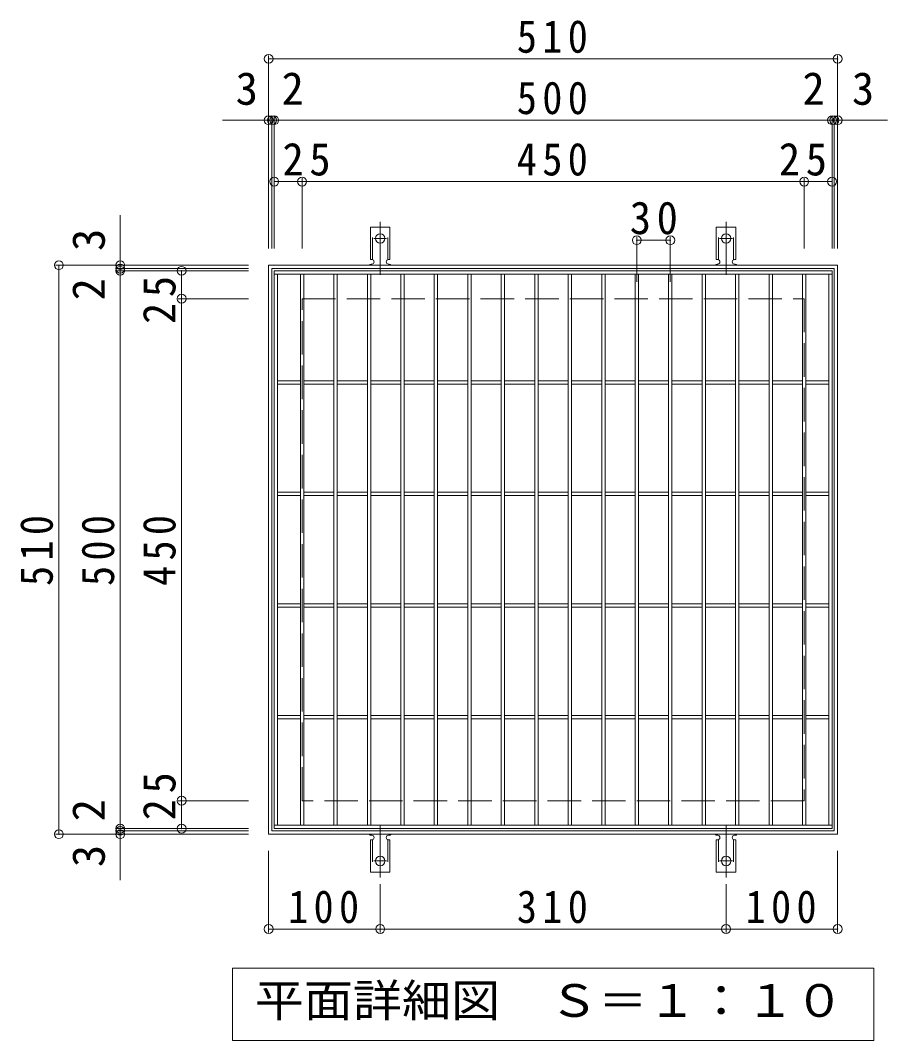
# Model space of a CAD drawing. Units: millimetres, scale not verified. Extents: x -1575 to 1625, y -1371 to 1178.
# Drawn here: x -489 to 288, y 264 to 1178 of the extents above; entities that cross this region are included whole.
import ezdxf
from ezdxf.enums import TextEntityAlignment as Align

# ---------------------------------------------------------------- set-up
doc = ezdxf.new("R2010")
doc.units = ezdxf.units.MM
doc.header["$LTSCALE"] = 10
doc.header["$PDMODE"] = 32
doc.header["$PDSIZE"] = 8
for name, pattern in [('CHAIN2', [12, 9, -1, 1, -1]), ('DASHED2', [3, 2, -1]), ('DASHED3', [4, 3, -1])]:
    doc.linetypes.add(name, pattern=pattern)
for name, color, linetype, lineweight in [('C-1', 2, 'Continuous', 9), ('C-2', 3, 'Continuous', 9), ('C-4', 7, 'Continuous', 9), ('C-5', 7, 'Continuous', 9), ('C-A', 3, 'Continuous', 9)]:
    doc.layers.add(name, color=color, linetype=linetype, lineweight=lineweight)
doc.styles.add('ＭＳ ゴシック', font='')
doc.styles.get('ＭＳ ゴシック').set_extended_font_data('MS Gothic')

msp = doc.modelspace()

# ---------------------------------------------------------------- linework, layer by layer
at = {"layer": 'C-1'}
for points in [[(-266.33, 448.78), (-266.33, 958.78), (243.67, 958.78), (243.67, 448.78)], [(-263.33, 451.78), (-263.33, 955.78), (240.67, 955.78), (240.67, 451.78)]]:
    msp.add_lwpolyline(points, close=True, dxfattribs=at)
at = {"layer": 'C-1', "linetype": 'DASHED3'}
msp.add_lwpolyline([(-236.33, 478.78), (-236.33, 928.78), (213.67, 928.78), (213.67, 478.78)], close=True, dxfattribs=at)
at = {"layer": 'C-2'}
for p, q in [((-261.33, 953.78), (-261.33, 453.78)), ((-261.33, 953.78), (238.67, 953.78)), ((238.67, 453.78), (238.67, 953.78)), ((-261.33, 950.78), (238.67, 950.78)), ((-258.33, 950.78), (-258.33, 456.78)), ((-237.83, 950.78), (-237.83, 456.78)), ((-234.83, 950.78), (-234.83, 456.78)), ((-207.83, 950.78), (-207.83, 456.78)), ((-204.83, 950.78), (-204.83, 456.78)), ((-177.83, 950.78), (-177.83, 456.78)), ((-174.83, 950.78), (-174.83, 456.78)), ((-147.83, 950.78), (-147.83, 456.78)), ((-144.83, 950.78), (-144.83, 456.78)), ((-117.83, 950.78), (-117.83, 456.78)), ((-114.83, 950.78), (-114.83, 456.78)), ((-87.83, 950.78), (-87.83, 456.78)), ((-84.83, 950.78), (-84.83, 456.78)), ((-57.83, 950.78), (-57.83, 456.78)), ((-54.83, 950.78), (-54.83, 456.78)), ((-27.83, 950.78), (-27.83, 456.78)), ((-24.83, 950.78), (-24.83, 456.78)), ((2.17, 950.78), (2.17, 456.78)), ((5.17, 950.78), (5.17, 456.78)), ((32.17, 950.78), (32.17, 456.78)), ((35.17, 950.78), (35.17, 456.78)), ((62.17, 950.78), (62.17, 456.78)), ((65.17, 950.78), (65.17, 456.78)), ((92.17, 950.78), (92.17, 456.78)), ((95.17, 950.78), (95.17, 456.78)), ((122.17, 950.78), (122.17, 456.78)), ((125.17, 950.78), (125.17, 456.78)), ((152.17, 950.78), (152.17, 456.78)), ((155.17, 950.78), (155.17, 456.78)), ((182.17, 950.78), (182.17, 456.78)), ((185.17, 950.78), (185.17, 456.78)), ((212.17, 950.78), (212.17, 456.78)), ((215.17, 950.78), (215.17, 456.78)), ((235.67, 950.78), (235.67, 456.78)), ((-237.83, 855.28), (-258.33, 855.28)), ((-237.83, 852.28), (-258.33, 852.28)), ((-207.83, 855.28), (-234.83, 855.28)), ((-207.83, 852.28), (-234.83, 852.28)), ((-177.83, 855.28), (-204.83, 855.28)), ((-177.83, 852.28), (-204.83, 852.28)), ((-147.83, 855.28), (-174.83, 855.28)), ((-147.83, 852.28), (-174.83, 852.28)), ((-117.83, 855.28), (-144.83, 855.28)), ((-117.83, 852.28), (-144.83, 852.28)), ((-87.83, 855.28), (-114.83, 855.28)), ((-87.83, 852.28), (-114.83, 852.28)), ((-57.83, 855.28), (-84.83, 855.28)), ((-57.83, 852.28), (-84.83, 852.28)), ((-27.83, 855.28), (-54.83, 855.28)), ((-27.83, 852.28), (-54.83, 852.28)), ((2.17, 855.28), (-24.83, 855.28)), ((2.17, 852.28), (-24.83, 852.28)), ((32.17, 855.28), (5.17, 855.28)), ((32.17, 852.28), (5.17, 852.28)), ((62.17, 855.28), (35.17, 855.28)), ((62.17, 852.28), (35.17, 852.28)), ((92.17, 855.28), (65.17, 855.28)), ((92.17, 852.28), (65.17, 852.28)), ((122.17, 855.28), (95.17, 855.28)), ((122.17, 852.28), (95.17, 852.28)), ((152.17, 855.28), (125.17, 855.28)), ((152.17, 852.28), (125.17, 852.28)), ((182.17, 855.28), (155.17, 855.28)), ((182.17, 852.28), (155.17, 852.28)), ((212.17, 855.28), (185.17, 855.28)), ((212.17, 852.28), (185.17, 852.28)), ((235.67, 855.28), (215.17, 855.28)), ((235.67, 852.28), (215.17, 852.28)), ((-237.83, 755.28), (-258.33, 755.28)), ((-237.83, 752.28), (-258.33, 752.28)), ((-207.83, 755.28), (-234.83, 755.28)), ((-207.83, 752.28), (-234.83, 752.28)), ((-177.83, 755.28), (-204.83, 755.28)), ((-177.83, 752.28), (-204.83, 752.28)), ((-147.83, 755.28), (-174.83, 755.28)), ((-147.83, 752.28), (-174.83, 752.28)), ((-117.83, 755.28), (-144.83, 755.28)), ((-117.83, 752.28), (-144.83, 752.28)), ((-87.83, 755.28), (-114.83, 755.28)), ((-87.83, 752.28), (-114.83, 752.28)), ((-57.83, 755.28), (-84.83, 755.28)), ((-57.83, 752.28), (-84.83, 752.28)), ((-27.83, 755.28), (-54.83, 755.28)), ((-27.83, 752.28), (-54.83, 752.28)), ((2.17, 755.28), (-24.83, 755.28)), ((2.17, 752.28), (-24.83, 752.28)), ((32.17, 755.28), (5.17, 755.28)), ((32.17, 752.28), (5.17, 752.28)), ((62.17, 755.28), (35.17, 755.28)), ((62.17, 752.28), (35.17, 752.28)), ((92.17, 755.28), (65.17, 755.28)), ((92.17, 752.28), (65.17, 752.28)), ((122.17, 755.28), (95.17, 755.28)), ((122.17, 752.28), (95.17, 752.28)), ((152.17, 755.28), (125.17, 755.28)), ((152.17, 752.28), (125.17, 752.28)), ((182.17, 755.28), (155.17, 755.28)), ((182.17, 752.28), (155.17, 752.28)), ((212.17, 755.28), (185.17, 755.28)), ((212.17, 752.28), (185.17, 752.28)), ((235.67, 755.28), (215.17, 755.28)), ((235.67, 752.28), (215.17, 752.28)), ((-237.83, 655.28), (-258.33, 655.28)), ((-237.83, 652.28), (-258.33, 652.28)), ((-207.83, 655.28), (-234.83, 655.28)), ((-207.83, 652.28), (-234.83, 652.28)), ((-177.83, 655.28), (-204.83, 655.28)), ((-177.83, 652.28), (-204.83, 652.28)), ((-147.83, 655.28), (-174.83, 655.28)), ((-147.83, 652.28), (-174.83, 652.28)), ((-117.83, 655.28), (-144.83, 655.28)), ((-117.83, 652.28), (-144.83, 652.28)), ((-87.83, 655.28), (-114.83, 655.28)), ((-87.83, 652.28), (-114.83, 652.28)), ((-57.83, 655.28), (-84.83, 655.28)), ((-57.83, 652.28), (-84.83, 652.28)), ((-27.83, 655.28), (-54.83, 655.28)), ((-27.83, 652.28), (-54.83, 652.28)), ((2.17, 655.28), (-24.83, 655.28)), ((2.17, 652.28), (-24.83, 652.28)), ((32.17, 655.28), (5.17, 655.28)), ((32.17, 652.28), (5.17, 652.28)), ((62.17, 655.28), (35.17, 655.28)), ((62.17, 652.28), (35.17, 652.28)), ((92.17, 655.28), (65.17, 655.28)), ((92.17, 652.28), (65.17, 652.28)), ((122.17, 655.28), (95.17, 655.28)), ((122.17, 652.28), (95.17, 652.28)), ((152.17, 655.28), (125.17, 655.28)), ((152.17, 652.28), (125.17, 652.28)), ((182.17, 655.28), (155.17, 655.28)), ((182.17, 652.28), (155.17, 652.28)), ((212.17, 655.28), (185.17, 655.28)), ((212.17, 652.28), (185.17, 652.28)), ((235.67, 655.28), (215.17, 655.28)), ((235.67, 652.28), (215.17, 652.28)), ((-237.83, 555.28), (-258.33, 555.28)), ((-237.83, 552.28), (-258.33, 552.28)), ((-207.83, 555.28), (-234.83, 555.28)), ((-207.83, 552.28), (-234.83, 552.28)), ((-177.83, 555.28), (-204.83, 555.28)), ((-177.83, 552.28), (-204.83, 552.28)), ((-147.83, 555.28), (-174.83, 555.28)), ((-147.83, 552.28), (-174.83, 552.28)), ((-117.83, 555.28), (-144.83, 555.28)), ((-117.83, 552.28), (-144.83, 552.28)), ((-87.83, 555.28), (-114.83, 555.28)), ((-87.83, 552.28), (-114.83, 552.28)), ((-57.83, 555.28), (-84.83, 555.28)), ((-57.83, 552.28), (-84.83, 552.28)), ((-27.83, 555.28), (-54.83, 555.28)), ((-27.83, 552.28), (-54.83, 552.28)), ((2.17, 555.28), (-24.83, 555.28)), ((2.17, 552.28), (-24.83, 552.28)), ((32.17, 555.28), (5.17, 555.28)), ((32.17, 552.28), (5.17, 552.28)), ((62.17, 555.28), (35.17, 555.28)), ((62.17, 552.28), (35.17, 552.28)), ((92.17, 555.28), (65.17, 555.28)), ((92.17, 552.28), (65.17, 552.28)), ((122.17, 555.28), (95.17, 555.28)), ((122.17, 552.28), (95.17, 552.28)), ((152.17, 555.28), (125.17, 555.28)), ((152.17, 552.28), (125.17, 552.28)), ((182.17, 555.28), (155.17, 555.28)), ((182.17, 552.28), (155.17, 552.28)), ((212.17, 555.28), (185.17, 555.28)), ((212.17, 552.28), (185.17, 552.28)), ((235.67, 555.28), (215.17, 555.28)), ((235.67, 552.28), (215.17, 552.28)), ((-261.33, 456.78), (238.67, 456.78)), ((-261.33, 453.78), (238.67, 453.78))]:
    msp.add_line(p, q, dxfattribs=at)
at = {"layer": 'C-4'}
for p, q in [((-266.33, 973.77), (-266.33, 1146.77)), ((-266.33, 1143.77), (243.67, 1143.77)), ((243.67, 973.77), (243.67, 1146.77)), ((-307.65, 1088.77), (288.42, 1088.77)), ((-263.33, 973.77), (-263.33, 1091.77)), ((-261.33, 973.77), (-261.33, 1091.77)), ((238.67, 973.77), (238.67, 1091.77)), ((240.67, 973.77), (240.67, 1091.77)), ((-261.33, 1033.77), (238.67, 1033.77)), ((-236.33, 973.77), (-236.33, 1036.77)), ((213.67, 973.77), (213.67, 1036.77)), ((-399.33, 407.46), (-399.33, 1003.53)), ((63.67, 943.78), (63.67, 984.19)), ((63.67, 981.19), (93.67, 981.19)), ((93.67, 943.78), (93.67, 984.19)), ((-284.33, 958.78), (-457.33, 958.78)), ((-454.33, 448.78), (-454.33, 958.78)), ((-284.33, 955.77), (-402.33, 955.77)), ((-284.33, 953.77), (-402.33, 953.77)), ((-344.33, 453.77), (-344.33, 953.77)), ((-284.33, 928.78), (-347.33, 928.78)), ((-284.33, 478.78), (-347.33, 478.78)), ((-284.33, 448.78), (-457.33, 448.78)), ((-284.33, 453.77), (-402.33, 453.77)), ((-284.33, 451.78), (-402.33, 451.78)), ((-266.33, 433.77), (-266.33, 360.78)), ((243.67, 433.77), (243.67, 360.78)), ((-166.33, 404.06), (-166.33, 360.78)), ((143.67, 404.06), (143.67, 360.78)), ((-266.33, 363.78), (-166.33, 363.78)), ((-166.33, 363.78), (143.67, 363.78)), ((143.67, 363.78), (243.67, 363.78))]:
    msp.add_line(p, q, dxfattribs=at)
for p in [(-266.33, 1143.77), (243.67, 1143.77), (-266.33, 1088.77), (-263.33, 1088.77), (-261.33, 1088.77), (238.67, 1088.77), (240.67, 1088.77), (243.67, 1088.77), (-261.33, 1033.77), (-236.33, 1033.77), (213.67, 1033.77), (238.67, 1033.77), (63.67, 981.19), (93.67, 981.19), (-454.33, 958.78), (-399.33, 958.78), (-399.33, 955.77), (-399.33, 953.77), (-344.33, 953.77), (-344.33, 928.78), (-344.33, 478.78), (-399.33, 453.77), (-344.33, 453.77), (-454.33, 448.78), (-399.33, 451.78), (-399.33, 448.78), (-266.33, 363.78), (-166.33, 363.78), (143.67, 363.78), (243.67, 363.78)]:
    msp.add_point(p, dxfattribs=at)
at = {"layer": 'C-5'}
msp.add_lwpolyline([(-298.83, 263.78), (-298.83, 328.78), (276.17, 328.78), (276.17, 263.78)], close=True, dxfattribs=at)
at = {"layer": 'C-A', "color": 7, "linetype": 'CHAIN2'}
for p, q in [((-166.33, 950.31), (-166.33, 997.71)), ((143.67, 950.31), (143.67, 997.71)), ((-172.11, 982.77), (-160.56, 982.77)), ((137.89, 982.77), (149.44, 982.77)), ((-166.33, 457.24), (-166.33, 409.84)), ((143.67, 457.24), (143.67, 409.84)), ((-172.11, 424.77), (-160.56, 424.77)), ((137.89, 424.77), (149.44, 424.77))]:
    msp.add_line(p, q, dxfattribs=at)
at = {"layer": 'C-A'}
for p, q in [((-175.08, 963.78), (-175.08, 992.78)), ((-157.58, 992.78), (-175.08, 992.78)), ((-157.58, 963.78), (-157.58, 992.78)), ((134.92, 963.78), (134.92, 992.78)), ((152.42, 992.78), (134.92, 992.78)), ((152.42, 963.78), (152.42, 992.78)), ((-175.08, 963.78), (-173.83, 963.78)), ((-157.58, 963.78), (-158.83, 963.78)), ((134.92, 963.78), (136.17, 963.78)), ((152.42, 963.78), (151.17, 963.78)), ((-174.33, 959.78), (-173.83, 959.78)), ((-158.84, 959.78), (-158.33, 959.78)), ((135.67, 959.78), (136.17, 959.78)), ((151.16, 959.78), (151.67, 959.78)), ((-175.08, 443.77), (-173.83, 443.77)), ((-175.08, 443.77), (-175.08, 414.77)), ((-174.33, 447.77), (-173.83, 447.77)), ((-158.84, 447.77), (-158.33, 447.77)), ((-157.58, 443.77), (-158.83, 443.77)), ((-157.58, 443.77), (-157.58, 414.77)), ((134.92, 443.77), (136.17, 443.77)), ((134.92, 443.77), (134.92, 414.77)), ((135.67, 447.77), (136.17, 447.77)), ((151.16, 447.77), (151.67, 447.77)), ((152.42, 443.77), (151.17, 443.77)), ((152.42, 443.77), (152.42, 414.77)), ((-157.58, 414.77), (-175.08, 414.77)), ((152.42, 414.77), (134.92, 414.77))]:
    msp.add_line(p, q, dxfattribs=at)
at = {"layer": 'C-A', "linetype": 'DASHED2'}
for p, q in [((-173.08, 963.63), (-173.08, 992.78)), ((-159.58, 963.63), (-159.58, 992.78)), ((136.92, 963.63), (136.92, 992.78)), ((150.42, 963.63), (150.42, 992.78)), ((-173.08, 443.92), (-173.08, 414.77)), ((-159.58, 443.92), (-159.58, 414.77)), ((136.92, 443.92), (136.92, 414.77)), ((150.42, 443.92), (150.42, 414.77))]:
    msp.add_line(p, q, dxfattribs=at)
at = {"layer": 'C-A'}
for centre in [(-166.33, 982.77), (143.67, 982.77), (-166.33, 424.77), (143.67, 424.77)]:
    msp.add_circle(centre, 4.25, dxfattribs=at)
for centre, start, end in [((-173.83, 961.78), 270, 90), ((-158.83, 961.78), 90, 269.8667), ((136.17, 961.78), 270, 90), ((151.17, 961.78), 90, 269.8667), ((-174.33, 957.78), 90.27596, 150.00047), ((-158.33, 957.78), 29.99927, 89.75836), ((135.67, 957.78), 90.27596, 150.00047), ((151.67, 957.78), 29.99927, 89.75836), ((-174.33, 449.77), 209.99951, 269.72403), ((-158.33, 449.77), 270.24162, 330.00072), ((135.67, 449.77), 209.99951, 269.72403), ((151.67, 449.77), 270.24162, 330.00072), ((-173.83, 445.77), 270, 90), ((-158.83, 445.77), 90.13329, 270), ((136.17, 445.77), 270, 90), ((151.17, 445.77), 90.13329, 270)]:
    msp.add_arc(centre, 2, start, end, dxfattribs=at)

# ---------------------------------------------------------------- texts
at = {"layer": 'C-4', "color": 2, "style": 'ＭＳ ゴシック'}
for s, p in [('3', (-295.85, 1093.77)), ('2', (-254.76, 1093.77)), ('2', (212.1, 1093.77)), ('3', (256.43, 1093.77))]:
    msp.add_text(s, height=29.33, dxfattribs=at).set_placement(p, align=Align.BOTTOM_LEFT)
for s, p in [('3', (-404.33, 971.54)), ('2', (-404.33, 927.21)), ('2', (-404.33, 460.35)), ('3', (-404.33, 419.26))]:
    msp.add_text(s, height=29.33, rotation=90, dxfattribs=at).set_placement(p, align=Align.BOTTOM_LEFT)
at = {"layer": 'C-4', "color": 2, "char_height": 29.33, "attachment_point": 7, "style": 'ＭＳ ゴシック'}
for s, insert in [('\\T1.27;\\W0.9;510', (-43.83, 1148.77)), ('\\T1.27;\\W0.9;500', (-43.83, 1093.77)), ('\\T1.27;\\W0.9;450', (-43.83, 1038.77)), ('\\T1.27;\\W0.95;30', (57.42, 986.19)), ('\\T1.27;\\W0.9;100', (-248.83, 368.78)), ('\\T1.27;\\W0.9;310', (-43.83, 368.78)), ('\\T1.27;\\W0.9;100', (161.17, 368.78))]:
    msp.add_mtext(s, dxfattribs=dict(at, insert=insert))
for s, insert, rotation in [('\\T1.27;\\W0.95;25', (-253.87, 1038.77), 0.001), ('\\T1.27;\\W0.95;25', (190.99, 1038.77), 0.001), ('\\T1.27;\\W0.95;25', (-349.33, 906.1), 90), ('\\T1.27;\\W0.9;510', (-459.33, 671.28), 90), ('\\T1.27;\\W0.9;500', (-404.33, 671.27), 90), ('\\T1.27;\\W0.9;450', (-349.33, 671.28), 90), ('\\T1.27;\\W0.95;25', (-349.33, 461.24), 90)]:
    msp.add_mtext(s, dxfattribs=dict(at, insert=insert, rotation=rotation))
at = {"layer": 'C-5', "color": 2, "style": 'ＭＳ ゴシック', "width": 1.1}
msp.add_text('平面詳細図\u3000Ｓ＝１：１０', height=29.33, dxfattribs=at).set_placement((-278.83, 276.28), align=Align.BOTTOM_LEFT)

doc.saveas('drawing.dxf')
